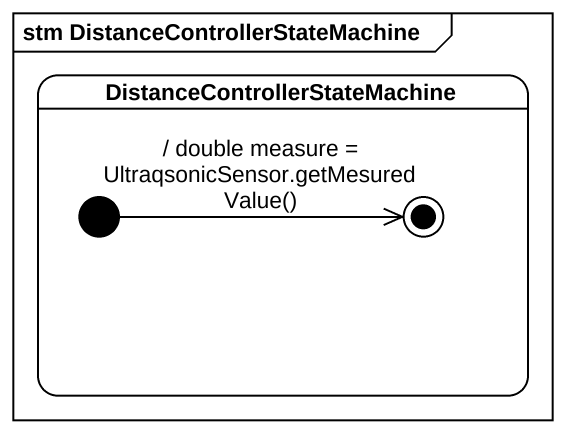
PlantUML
@startuml
mainframe stm DistanceControllerStateMachine
hide empty description
state "DistanceControllerStateMachine" as DistanceControllerStateMachi {
  state initial1 <<start>>
  state final1 <<end>>
}
initial1 -right-> final1 : / double measure = UltraqsonicSensor.getMesuredValue()
@enduml
